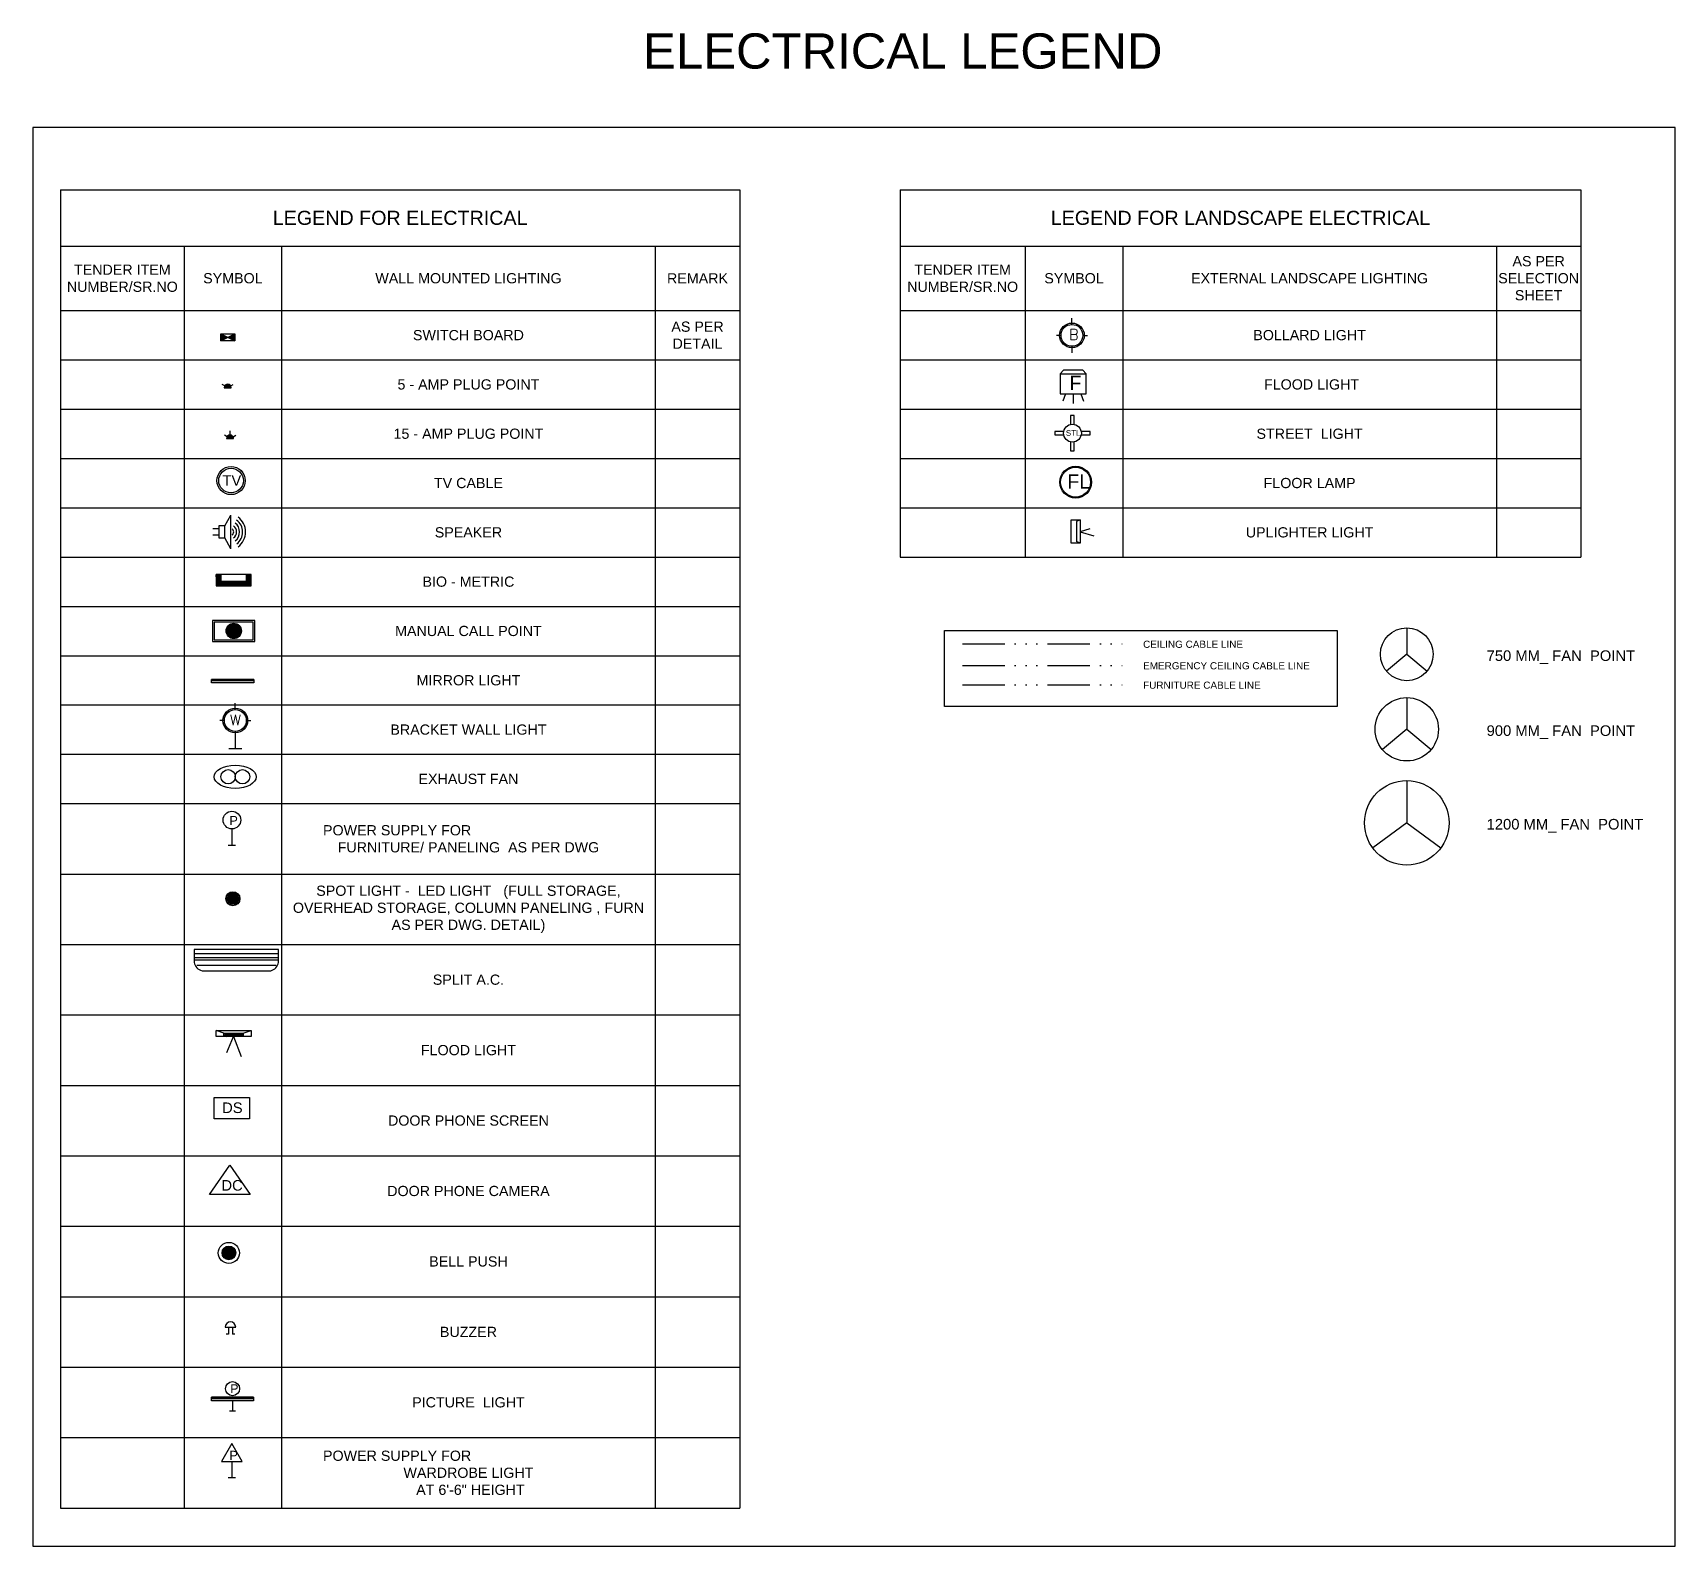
# Model space of a CAD drawing. Header units: inches. Extents: x 383 to 1316, y -220 to 639.
import ezdxf

# ---------------------------------------------------------------- set-up
doc = ezdxf.new("R2010")
doc.units = ezdxf.units.IN
doc.header["$MEASUREMENT"] = 0
doc.linetypes.add('ACAD_ISO14W100', pattern=[24, 12, -3, 0, -3, 0, -3, 0, -3])
for name, color, linetype in [('E_Ceiling_Fix', 1, 'Continuous'), ('E_Ele_Cable', 6, 'ACAD_ISO14W100'), ('E_Ele_Text', 7, 'Continuous'), ('E_Floor_Fix', 7, 'Continuous'), ('E_Wall_Fix', 7, 'Continuous')]:
    doc.layers.add(name, color=color, linetype=linetype)
doc.styles.add('ARIAL', font='arial.ttf')
doc.styles.get("Standard").update_dxf_attribs({"font": 'arial.ttf'})

# ---------------------------------------------------------------- blocks, each defined once
blk = doc.blocks.new('*T30')
at = {"layer": 'E_Ele_Text', "color": 0, "linetype": 'ByBlock', "lineweight": -2, "transparency": 16777216}
for p, q in [((0, 0), (386.7, 0)), ((0, 0), (0, -208.57)), ((386.7, 0), (386.7, -208.57)), ((0, -32), (386.7, -32)), ((71.17, -32), (71.17, -208.57)), ((126.51, -32), (126.51, -208.57)), ((338.7, -32), (338.7, -208.57)), ((0, -68.57), (386.7, -68.57)), ((0, -96.57), (386.7, -96.57)), ((0, -124.57), (386.7, -124.57)), ((0, -152.57), (386.7, -152.57)), ((0, -180.57), (386.7, -180.57)), ((0, -208.57), (386.7, -208.57))]:
    blk.add_line(p, q, dxfattribs=at)
at = {"layer": 'E_Ele_Text', "color": 0, "transparency": 16777216, "insert": (193.35, -16), "char_height": 8, "width": 385.2321, "attachment_point": 5}
blk.add_mtext('{\\C256;LEGEND FOR LANDSCAPE ELECTRICAL}', dxfattribs=at)
at = {"layer": 'E_Ele_Text', "transparency": 16777216, "char_height": 5.8, "attachment_point": 5}
for s, insert, width in [('TENDER ITEM NUMBER/SR.NO', (35.58, -50.28), 69.7026), ('AS PER SELECTION SHEET', (362.7, -50.28), 46.5355), ('SYMBOL', (98.84, -50.28), 53.8821), ('EXTERNAL LANDSCAPE LIGHTING', (232.61, -50.28), 210.7184), ('BOLLARD LIGHT', (232.61, -82.57), 210.7184), (' FLOOD LIGHT', (232.61, -110.57), 210.7184), ('STREET  LIGHT', (232.61, -138.57), 210.7184), ('FLOOR LAMP', (232.61, -166.57), 210.7184), ('UPLIGHTER LIGHT', (232.61, -194.57), 210.7184)]:
    blk.add_mtext(s, dxfattribs=dict(at, insert=insert, width=width))
blk = doc.blocks.new('*T31')
at = {"layer": 'E_Ele_Text', "color": 0, "linetype": 'ByBlock', "lineweight": -2, "transparency": 16777216}
for p, q in [((0, 0), (385.76, 0)), ((0, 0), (0, -748.57)), ((385.76, 0), (385.76, -748.57)), ((0, -32), (385.76, -32)), ((70.23, -32), (70.23, -748.57)), ((125.58, -32), (125.58, -748.57)), ((337.76, -32), (337.76, -748.57)), ((0, -68.57), (385.76, -68.57)), ((0, -96.57), (385.76, -96.57)), ((0, -124.57), (385.76, -124.57)), ((0, -152.57), (385.76, -152.57)), ((0, -180.57), (385.76, -180.57)), ((0, -208.57), (385.76, -208.57)), ((0, -236.57), (385.76, -236.57)), ((0, -264.57), (385.76, -264.57)), ((0, -292.57), (385.76, -292.57)), ((0, -320.57), (385.76, -320.57)), ((0, -348.57), (385.76, -348.57)), ((0, -388.57), (385.76, -388.57)), ((0, -428.57), (385.76, -428.57)), ((0, -468.57), (385.76, -468.57)), ((0, -508.57), (385.76, -508.57)), ((0, -548.57), (385.76, -548.57)), ((0, -588.57), (385.76, -588.57)), ((0, -628.57), (385.76, -628.57)), ((0, -668.57), (385.76, -668.57)), ((0, -708.57), (385.76, -708.57)), ((0, -748.57), (385.76, -748.57))]:
    blk.add_line(p, q, dxfattribs=at)
at = {"layer": 'E_Ele_Text', "transparency": 16777216, "attachment_point": 5}
for s, insert, char_height, width in [('LEGEND FOR ELECTRICAL', (192.88, -16), 8, 384.2935), ('TENDER ITEM NUMBER/SR.NO', (35.11, -50.28), 5.8, 68.764), ('SYMBOL', (97.9, -50.28), 5.8, 53.8821), ('WALL MOUNTED LIGHTING', (231.67, -50.28), 5.8, 210.7184), ('REMARK', (361.76, -50.28), 5.8, 46.5355), ('SWITCH BOARD', (231.67, -82.57), 5.8, 210.7184), ('AS PER DETAIL', (361.76, -82.57), 5.8, 46.5355), ('5 - AMP PLUG POINT', (231.67, -110.57), 5.8, 210.7184), ('15 - AMP PLUG POINT', (231.67, -138.57), 5.8, 210.7184), ('TV CABLE', (231.67, -166.57), 5.8, 210.7184), ('SPEAKER', (231.67, -194.57), 5.8, 210.7184), ('BIO - METRIC', (231.67, -222.57), 5.8, 210.7184), ('MANUAL CALL POINT', (231.67, -250.57), 5.8, 210.7184), ('MIRROR LIGHT', (231.67, -278.57), 5.8, 210.7184), ('BRACKET WALL LIGHT', (231.67, -306.57), 5.8, 210.7184), ('EXHAUST FAN ', (231.67, -334.57), 5.8, 210.7184), ('POWER SUPPLY FOR                                     FURNITURE/ PANELING  AS PER DWG', (231.67, -368.57), 5.8, 210.7184), ('SPOT LIGHT -  LED LIGHT   (FULL STORAGE, OVERHEAD STORAGE, COLUMN PANELING , FURN AS PER DWG. DETAIL)', (231.67, -408.57), 5.8, 210.7184), ('SPLIT A.C.', (231.67, -448.57), 5.8, 210.7184), ('FLOOD LIGHT', (231.67, -488.57), 5.8, 210.7184), ('DOOR PHONE SCREEN', (231.67, -528.57), 5.8, 210.7184), ('DOOR PHONE CAMERA', (231.67, -568.57), 5.8, 210.7184), ('BELL PUSH', (231.67, -608.57), 5.8, 210.7184), ('BUZZER', (231.67, -648.57), 5.8, 210.7184), ('PICTURE  LIGHT', (231.67, -688.57), 5.8, 210.7184), ('POWER SUPPLY FOR                                     WARDROBE LIGHT                                  \\P AT 6\'-6" HEIGHT', (231.67, -728.57), 5.8, 210.7184)]:
    blk.add_mtext(s, dxfattribs=dict(at, insert=insert, char_height=char_height, width=width))
blk = doc.blocks.new('S.B.')
at = {"linetype": 'ByBlock', "ltscale": 14}
h = blk.add_hatch(color=1, dxfattribs=at)
h.paths.add_polyline_path([(0, 0), (0, 100), (100, 50)])
h.paths.add_polyline_path([(100, 50), (200, 100), (200, 0)])
at = {"color": 1, "linetype": 'ByBlock', "ltscale": 14}
for p, q in [((0, 100), (200, 0)), ((0, 0), (200, 100))]:
    blk.add_line(p, q, dxfattribs=at)
blk.add_lwpolyline([(200, 100), (200, 0), (0, 0), (0, 100)], close=True, dxfattribs=at)
blk = doc.blocks.new('5 AMP PLUG POINT_1')
at = {"linetype": 'ByBlock', "lineweight": -2}
blk.add_hatch(color=2, dxfattribs=at).paths.add_polyline_path([(-2, 0), (2, 0, 0.998431)])
at = {"linetype": 'ByBlock', "lineweight": 25}
for p, q in [((-1.72, 1.02), (-3.17, 1.89)), ((1.72, 1.02), (3.17, 1.88))]:
    blk.add_line(p, q, dxfattribs=at)
blk.add_lwpolyline([(2, 0, 0.998431), (-2, 0)], format="xyb", close=True)
blk = doc.blocks.new('15 AMP P LUG JPOINT_1')
blk.add_hatch(color=6).paths.add_polyline_path([(-2, 0), (2, 0, 0.998431)])
at = {"linetype": 'ByBlock', "lineweight": 25}
for p, q in [((-1.72, 1.03), (-3.17, 1.89)), ((1.72, 1.02), (3.17, 1.88))]:
    blk.add_line(p, q, dxfattribs=at)
blk.add_line((0, 2), (0, 4.39))
blk.add_lwpolyline([(2, 0, 0.998431), (-2, 0)], format="xyb", close=True)
blk = doc.blocks.new('TV CABILE')
for radius in [8, 7]:
    blk.add_circle((0, 8), radius)
at = {"insert": (-4.91, 11.06), "char_height": 6, "attachment_point": 1}
blk.add_mtext_dynamic_manual_height_columns('TV', width=236.7121, gutter_width=1, heights=[0], dxfattribs=at)
blk = doc.blocks.new('SPLIT A.C.')
at = {"color": 4}
for p, q in [((-24, -2.25), (24, -2.25)), ((-24, -4.51), (24, -4.51)), ((-23.8, -5.76), (23.8, -5.76)), ((-22.48, -8.88), (22.56, -8.88))]:
    blk.add_line(p, q, dxfattribs=at)
blk.add_lwpolyline([(-19.49, -12), (19.49, -12, 0.302602), (24, -7.24), (24, 0), (-24, 0), (-24, -7.24, 0.302602)], format="xyb", close=True, dxfattribs=at)
blk = doc.blocks.new('SPOT LIGHT FOR FURN AS PER DWG DTL')
h = blk.add_hatch(color=140)
h.dxf.hatch_style = 1
edge = h.paths.add_edge_path()
edge.add_arc((-0.48, 3.97), 3.33, 0, 360)
at = {"color": 1}
for p, q in [((-0.35, 3.97), (-0.61, 3.97)), ((-0.48, 4.1), (-0.48, 3.84))]:
    blk.add_line(p, q, dxfattribs=at)
at = {"color": 7}
for radius in [4, 3.33]:
    blk.add_circle((-0.48, 3.97), radius, dxfattribs=at)
at = {"color": 1}
blk.add_circle((-0.48, 3.97), 0.129, dxfattribs=at)
blk = doc.blocks.new('POWER  SUPPLY FOR FURN AS PER HETIGHT')
for p, q in [((-2.09, 0), (2.09, 0)), ((0, 9.18), (0, 0))]:
    blk.add_line(p, q)
blk.add_circle((0, 14.18), 5)
at = {"insert": (-1.46, 16.5), "char_height": 5.2, "attachment_point": 1}
blk.add_mtext_dynamic_manual_height_columns('P', width=10.7582, gutter_width=1, heights=[0], dxfattribs=at)
blk = doc.blocks.new('2.6 FEET FAN POINT')
for p, q in [((0, 15), (0, 0)), ((0, 0), (-11.52, -9.61)), ((0, 0), (11.52, -9.61))]:
    blk.add_line(p, q)
blk.add_circle((0, 0), 15)
blk = doc.blocks.new('3 FEET  FAN POINT')
for p, q in [((0, 18), (0, 0)), ((0, 0), (-13.82, -11.53)), ((0, 0), (13.82, -11.53))]:
    blk.add_line(p, q)
blk.add_circle((0, 0), 18)
blk = doc.blocks.new('4 FEET FAN POINT')
for p, q in [((0, 24), (0, 0)), ((0, 0), (-19.3, -14.26)), ((0, 0), (19.3, -14.26))]:
    blk.add_line(p, q)
blk.add_circle((0, 0), 24)
blk = doc.blocks.new('MIRROR LIGHT_1')
h = blk.add_hatch()
h.set_pattern_fill('ANSI37', color=190, scale=6)
h.set_pattern_definition([(45, (-2517.26, 156.1), (-0.53033009, 0.53033009), []), (135, (-2517.26, 156.1), (-0.53033009, -0.53033009), [])])
h.paths.add_polyline_path([(-12, 1.35), (12, 1.35), (12, 2), (-12, 2)])
at = {"color": 190}
for points in [[(-12, 2), (12, 2), (12, 0), (-12, 0)], [(-12, 1.35), (12, 1.35), (12, 2), (-12, 2)]]:
    blk.add_lwpolyline(points, close=True, dxfattribs=at)
blk = doc.blocks.new('WALL BRACKET LIGHT_1')
for p, q in [((-0.01, 22.2), (-0.01, 25.85)), ((-6.21, 16), (-8.87, 16)), ((-0.01, 9.8), (-0.01, 0)), ((6.18, 16), (8.84, 16)), ((3.74, 0), (-3.74, 0))]:
    blk.add_line(p, q)
for radius in [7, 6.2]:
    blk.add_circle((-0.01, 16), radius)
at = {"insert": (-3, 19.28), "char_height": 6, "width": 6.4748, "attachment_point": 1, "style": 'ARIAL'}
blk.add_mtext('{\\Fromans|c0;W}', dxfattribs=at)
blk = doc.blocks.new('EXHAUST FAN_1')
for centre in [(-4.08, 0.07), (4.08, 0.07)]:
    blk.add_circle(centre, 4.08)
at = {"extrusion": (0, 0, -1)}
blk.add_ellipse((-0.08, 0.07), major_axis=(-11.92, 0), ratio=0.554117, start_param=3.141593, end_param=9.424778, dxfattribs=at)
blk = doc.blocks.new('WALL SPEAKER_1')
at = {"color": 7}
for p, q in [((6.77, 5.08, 0), (10.16, 11.21, 0)), ((10.16, -7.81, 0), (10.16, 11.21, 0)), ((3.39, 3.39), (0, 3.39)), ((0, 0), (3.39, 0)), ((6.77, 5.08, 0), (3.39, 5.08)), ((3.39, 5.08), (3.39, -1.69)), ((6.78, -1.69, 0), (6.77, 5.08, 0)), ((3.39, -1.69), (6.78, -1.69, 0)), ((10.16, -7.81, 0), (6.78, -1.69, 0))]:
    blk.add_line(p, q, dxfattribs=at)
for centre, radius in [((8.04, 1.7, 0), 10.59), ((9.74, 1.7, 0), 2.12), ((9.31, 1.7, 0), 4.23), ((8.89, 1.7, 0), 6.35), ((8.47, 1.7, 0), 8.47)]:
    blk.add_arc(centre, radius, 306.88996, 53.15016, dxfattribs=at)
blk = doc.blocks.new('BIO METRIC PT')
h = blk.add_hatch()
h.set_pattern_fill('ANSI31', color=3, scale=0.04)
h.set_pattern_definition([(45, (-10.003206, -2e-13), (-0.0035355339, 0.0035355339), [])])
h.paths.add_polyline_path([(10, 6.47), (7.3, 6.47), (7.3, 2.78), (-7.31, 2.78), (-7.31, 6.47), (-10, 6.47), (-10, 0), (10, 0)])
for points in [[(10, 6.47), (-10, 6.47), (-10, 0), (10, 0)], [(7.3, 6.47), (-7.31, 6.47), (-7.31, 2.78), (7.3, 2.78)]]:
    blk.add_lwpolyline(points, close=True)
blk = doc.blocks.new('MANUCAL CALL POIT')
at = {"ltscale": 400}
blk.add_hatch(color=44, dxfattribs=at).paths.add_polyline_path([(-4.35, 6, 1), (4.35, 6, 1)])
at = {"color": 2}
for points in [[(12.01, 12), (-12.01, 12), (-12.01, 0), (12.01, 0)], [(11.04, 11.03), (-11.04, 11.03), (-11.04, 0.97), (11.04, 0.97)]]:
    blk.add_lwpolyline(points, close=True, dxfattribs=at)
blk.add_circle((0, 6), 4.35, dxfattribs=at)
blk = doc.blocks.new('BOLLARD LIGHT')
for p, q in [((0, 16.04), (0, 19.7)), ((-6.2, 9.85), (-8.85, 9.85)), ((6.2, 9.85), (8.85, 9.85)), ((0, 3.65), (0, 0))]:
    blk.add_line(p, q)
for radius in [7, 6.2]:
    blk.add_circle((0, 9.85), radius)
at = {"insert": (-1.57, 13.29), "char_height": 6, "width": 6.4748, "attachment_point": 1, "style": 'ARIAL'}
blk.add_mtext('{\\Fromans|c0;B}', dxfattribs=at)
blk = doc.blocks.new('FLOOD LIGHT_1')
at = {"color": 220}
for p, q in [((-5.48, 0), (-7.4, -2.04)), ((-7.4, -2.04), (7.42, -2.04)), ((-4.42, -13.41), (-5.87, -17.54)), ((0.01, -13.41), (0.01, -18.81)), ((4.44, -13.41), (5.89, -17.54))]:
    blk.add_line(p, q, dxfattribs=at)
blk.add_lwpolyline([(-7.4, -13.41), (7.42, -13.41), (7.42, -2.04), (5.48, 0), (-5.48, 0), (-7.4, -2.04)], close=True, dxfattribs=at)
at = {"color": 220, "insert": (-2.12, -3.14), "char_height": 8, "attachment_point": 1}
blk.add_mtext_dynamic_manual_height_columns('F', width=192.639, gutter_width=1, heights=[0], dxfattribs=at)
blk = doc.blocks.new('STL_1')
for points in [[(1.02, 15.03), (1.02, 20.13), (-1.02, 20.13), (-1.02, 15.03)], [(-4.96, 11.09), (-10.07, 11.09), (-10.07, 9.05), (-4.96, 9.05)], [(4.96, 9.05), (10.07, 9.05), (10.07, 11.09), (4.96, 11.09)], [(-1.02, 5.11), (-1.02, 0), (1.02, 0), (1.02, 5.11)]]:
    blk.add_lwpolyline(points)
blk.add_circle((0, 10.07), 5.06)
at = {"insert": (-3.76, 11.82), "char_height": 3.267, "attachment_point": 1}
blk.add_mtext_dynamic_manual_height_columns('STL', width=19.7704, gutter_width=1, heights=[0], dxfattribs=at)
blk = doc.blocks.new('FL PT')
at = {"color": 1}
for radius in [9, 8.52]:
    blk.add_circle((0, -8.52), radius, dxfattribs=at)
at = {"color": 1, "insert": (-4.75, -4.14), "char_height": 8, "attachment_point": 1}
blk.add_mtext_dynamic_manual_height_columns('FL', width=23.4629, gutter_width=1, heights=[0], dxfattribs=at)
blk = doc.blocks.new('UPLIGHTER LIGHT')
at = {"color": 5}
for p, q in [((5.02, 6.61), (2.95, 5.65)), ((2.95, 5.65), (2.95, -5.65)), ((5.02, -6.61), (2.95, -5.65))]:
    blk.add_line(p, q, dxfattribs=at)
blk.add_lwpolyline([(5.02, 6.61), (5.02, -6.61), (0, -6.61), (0, 6.61)], close=True, dxfattribs=at)
blk.add_lwpolyline([(10.51, 1.49), (5.02, -0.17), (12.9, -2.41)], dxfattribs=at)
blk = doc.blocks.new('FLOOD LIGHT')
h = blk.add_hatch()
h.set_pattern_fill('ANSI37', color=256, scale=6)
h.set_pattern_definition([(45, (-2517.6434, 25.8827), (-0.53033009, 0.53033009), []), (135, (-2517.6434, 25.8827), (-0.53033009, -0.53033009), [])])
h.paths.add_polyline_path([(5.5, -3.37), (-5.5, -3.37), (-5.5, -1.5), (5.5, -1.5)])
for p, q in [((-5.5, -1.5), (-10, 0)), ((5.5, -1.5), (10, 0))]:
    blk.add_line(p, q)
for points in [[(-10, 0), (10, 0), (10, -3.37), (-10, -3.37)], [(5.5, -3.37), (-5.5, -3.37), (-5.5, -1.5), (5.5, -1.5)]]:
    blk.add_lwpolyline(points, close=True)
blk.add_lwpolyline([(-3.81, -12.42), (0, -3.37), (4.27, -14.64)])
blk = doc.blocks.new('DS')
blk.add_lwpolyline([(0, 12), (19.98, 12), (19.98, 0), (0, 0)], close=True)
at = {"insert": (4.44, 9.24), "char_height": 6, "attachment_point": 1}
blk.add_mtext_dynamic_manual_height_columns('DS', width=21.111, gutter_width=1, heights=[0], dxfattribs=at)
blk = doc.blocks.new('DC')
blk.add_lwpolyline([(0, 0), (11.45, 16.58), (23.06, 0), (0, 0)])
at = {"insert": (6.76, 8.16), "char_height": 6, "attachment_point": 1}
blk.add_mtext_dynamic_manual_height_columns('DC', width=402.3077, gutter_width=1, heights=[0], dxfattribs=at)
blk = doc.blocks.new('BELL PUSH')
h = blk.add_hatch(color=44)
h.dxf.hatch_style = 1
edge = h.paths.add_edge_path()
edge.add_arc((0, 6), 3.9, 0, 360)
for radius in [6, 3.9]:
    blk.add_circle((0, 6), radius)
blk = doc.blocks.new('BUZZER')
at = {"color": 3}
for p, q in [((-1.13, -4.05), (-2.43, -4.05)), ((-1.13, 0), (-1.13, -4.05)), ((1.13, 0), (1.13, -4.05)), ((2.43, -4.05), (1.13, -4.05))]:
    blk.add_line(p, q, dxfattribs=at)
blk.add_lwpolyline([(3, 0, 0.998431), (-3, 0)], format="xyb", close=True, dxfattribs=at)
blk = doc.blocks.new('PICTURE LIGHT')
at = {"color": 82}
for p, q in [((1.76, 0), (-1.76, 0)), ((0.01, 6), (0.01, 0))]:
    blk.add_line(p, q, dxfattribs=at)
for points in [[(-11.99, 8), (12.01, 8), (12.01, 6), (-11.99, 6)], [(-11.99, 7.35), (12.01, 7.35), (12.01, 8), (-11.99, 8)]]:
    blk.add_lwpolyline(points, close=True, dxfattribs=at)
blk.add_circle((0.04, 12.86), 4, dxfattribs=at)
at = {"color": 82, "insert": (-1.22, 15.36), "char_height": 5, "attachment_point": 1}
blk.add_mtext_dynamic_manual_height_columns('P', width=150, gutter_width=1, heights=[0], dxfattribs=at)
blk = doc.blocks.new('POWER SUPPLY FOR WARDROBE LIGHT')
for p, q in [((-2.09, 0), (2.09, 0)), ((0, 9.18), (0, 0))]:
    blk.add_line(p, q)
blk.add_lwpolyline([(0, 19.4), (-5.9, 9.18), (5.9, 9.18)], close=True)
at = {"insert": (-1.46, 15.24), "char_height": 5.2, "attachment_point": 1}
blk.add_mtext_dynamic_manual_height_columns('P', width=149.6881, gutter_width=1, heights=[0], dxfattribs=at)

msp = doc.modelspace()

# ---------------------------------------------------------------- linework, layer by layer
at = {"layer": 'E_Ele_Cable', "ltscale": 2}
msp.add_line((910.83, 292.1), (1003.49, 292.1), dxfattribs=at)
at = {"layer": 'E_Ele_Cable', "color": 5, "ltscale": 2}
msp.add_line((910.83, 279.81), (1003.49, 279.81), dxfattribs=at)
at = {"layer": 'E_Ele_Cable', "color": 3, "ltscale": 2}
msp.add_line((910.83, 268.86), (1003.49, 268.86), dxfattribs=at)
at = {"layer": 'E_Ele_Text'}
for points in [[(1315.57, 585.17), (382.86, 585.17), (382.86, -220.3), (1315.57, -220.3)], [(900.61, 299.66), (1123.67, 299.66), (1123.67, 256.45), (900.61, 256.45)]]:
    msp.add_lwpolyline(points, close=True, dxfattribs=at)

# ---------------------------------------------------------------- block references
for name, p in [('*T31', (398.58, 549.9)), ('*T30', (875.34, 549.9))]:
    msp.add_blockref(name, p)
at = {"layer": 'E_Ceiling_Fix'}
for name, p in [('2.6 FEET FAN POINT', (1163.14, 286.11)), ('3 FEET  FAN POINT', (1163.14, 243.53)), ('4 FEET FAN POINT', (1163.14, 190.39))]:
    msp.add_blockref(name, p, dxfattribs=at)
at = {"layer": 'E_Floor_Fix'}
for name, p in [('BOLLARD LIGHT', (972.98, 457.36)), ('FLOOD LIGHT_1', (973.68, 447.39)), ('STL_1', (973.27, 401.62)), ('FL PT', (975.07, 392.38)), ('UPLIGHTER LIGHT', (972.59, 355.87))]:
    msp.add_blockref(name, p, dxfattribs=at)
at = {"layer": 'E_Wall_Fix', "xscale": 0.0400000000110595, "yscale": 0.0400000000110595, "zscale": 0.0400000000110595}
msp.add_blockref('S.B.', (489.66, 464.18), dxfattribs=at)
at = {"layer": 'E_Wall_Fix'}
for name, p in [('5 AMP PLUG POINT_1', (493.54, 437.51)), ('15 AMP P LUG JPOINT_1', (494.89, 408.66)), ('TV CABILE', (495.43, 376.77)), ('WALL SPEAKER_1', (485.06, 353.89)), ('BIO METRIC PT', (496.88, 324.94)), ('MANUCAL CALL POIT', (496.97, 293.37)), ('MIRROR LIGHT_1', (496.4, 269.83)), ('WALL BRACKET LIGHT_1', (497.86, 232.51)), ('EXHAUST FAN_1', (497.85, 216.49)), ('POWER  SUPPLY FOR FURN AS PER HETIGHT', (495.91, 177.82)), ('SPOT LIGHT FOR FURN AS PER DWG DTL', (496.93, 143.35)), ('SPLIT A.C.', (498.44, 118.44)), ('FLOOD LIGHT', (496.88, 72.45)), ('DS', (485.91, 22.39)), ('DC', (483.19, -20.59)), ('BELL PUSH', (494.19, -59.79)), ('BUZZER', (495.08, -95.94)), ('PICTURE LIGHT', (496.23, -143.75)), ('POWER SUPPLY FOR WARDROBE LIGHT', (495.91, -181.41))]:
    msp.add_blockref(name, p, dxfattribs=at)

# ---------------------------------------------------------------- texts
at = {"color": 1, "linetype": 'ByBlock', "lineweight": 5, "insert": (729.42, 638.7), "char_height": 20, "attachment_point": 1, "style": 'ARIAL'}
msp.add_mtext_dynamic_manual_height_columns('{\\C7;ELECTRICAL LEGEND}', width=889.2673, gutter_width=1, heights=[0], dxfattribs=at)
at = {"layer": 'E_Ele_Text', "attachment_point": 1}
for s, width, insert, char_height in [('CEILING CABLE LINE', 3822.426, (1013.4, 293.84), 4.04), ('EMERGENCY CEILING CABLE LINE', 5493.1947, (1013.4, 281.63), 4.04), ('750 MM_ FAN  POINT', 2969, (1208.5, 288.35), 6), ('FURNITURE CABLE LINE', 5493.1947, (1013.4, 270.62), 4.04), ('900 MM_ FAN  POINT', 2969, (1208.5, 245.77), 6), ('1200 MM_ FAN  POINT', 2969, (1208.5, 192.63), 6)]:
    msp.add_mtext_dynamic_manual_height_columns(s, width=width, gutter_width=1, heights=[0], dxfattribs=dict(at, insert=insert, char_height=char_height))

doc.saveas('drawing.dxf')
